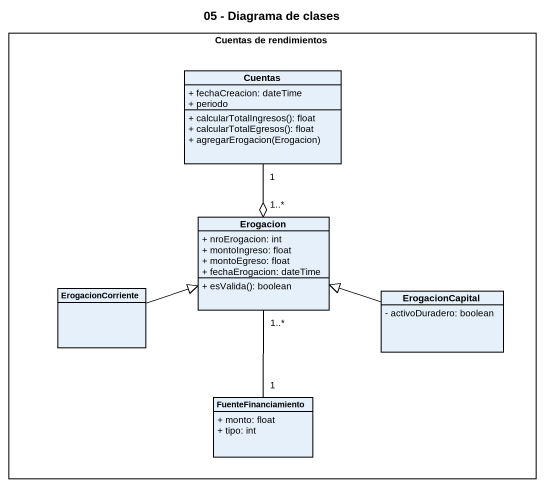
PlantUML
@startuml
title 05 - Diagrama de clases
hide circle
hide empty members
skinparam classAttributeIconSize 0
rectangle "Cuentas de rendimientos" as Cuentas_de_rendimientos {
  class Cuentas {
    + fechaCreacion: dateTime
    + periodo
    + calcularTotalIngresos(): float
    + calcularTotalEgresos(): float
    + agregarErogacion(Erogacion)
  }
  class Erogacion {
    + nroErogacion: int
    + montoIngreso: float
    + montoEgreso: float
    + fechaErogacion: dateTime
    + esValida(): boolean
  }
  class ErogacionCorriente
  class ErogacionCapital {
    - activoDuradero: boolean
  }
  class FuenteFinanciamiento {
    + monto: float
    + tipo: int
  }
}
Cuentas "1" --o "1..*" Erogacion
Erogacion "1..*" -- "1" FuenteFinanciamiento
ErogacionCorriente -right-|> Erogacion
ErogacionCapital -left-|> Erogacion
@enduml
